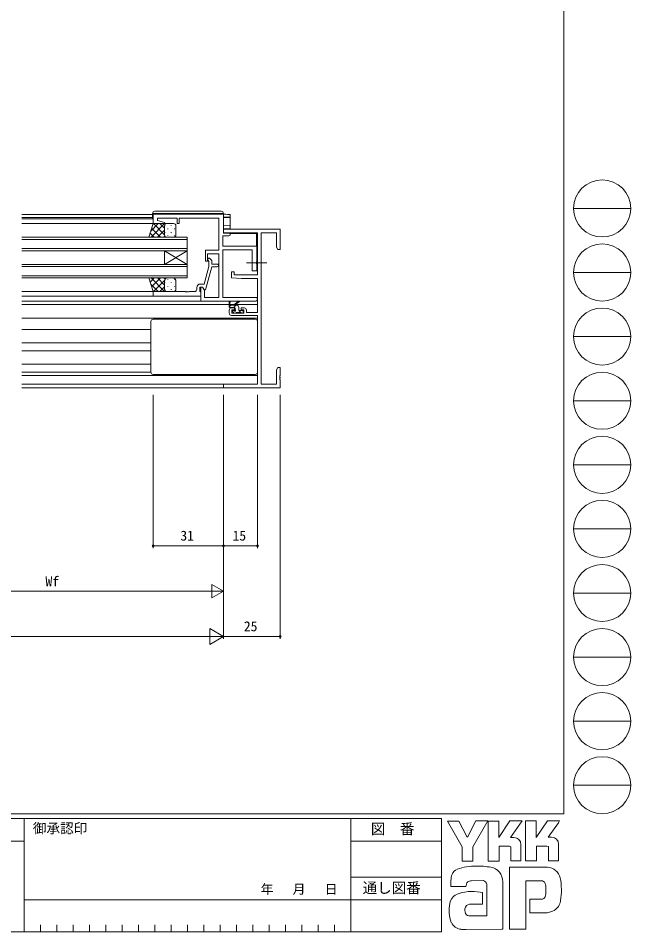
# Model space of a CAD drawing. Units: millimetres, scale not verified. Extents: x -567 to 567, y -403 to 403.
# Drawn here: x 296.7 to 566.7, y -403 to 0 of the extents above; entities that cross this region are included whole.
import ezdxf
from ezdxf.enums import TextEntityAlignment as Align

# ---------------------------------------------------------------- set-up
doc = ezdxf.new("R2010")
doc.units = ezdxf.units.MM
doc.header["$LTSCALE"] = 2
doc.linetypes.add('CHAIN2', pattern=[12, 9, -1, 1, -1])
for name, color, linetype, lineweight in [('0-1_USER1', 2, 'Continuous', 9), ('0-2_YKK_ZWAK', 4, 'Continuous', 9), ('0-3_YKK_11', 7, 'Continuous', 9), ('0-4_YKK_12', 6, 'Continuous', 9), ('0-6_YKK_D', 7, 'Continuous', 9)]:
    doc.layers.add(name, color=color, linetype=linetype, lineweight=lineweight)
doc.styles.add('ＭＳ ゴシック', font='')
doc.styles.get('ＭＳ ゴシック').set_extended_font_data('MS Gothic')

msp = doc.modelspace()

# ---------------------------------------------------------------- linework, layer by layer
at = {"layer": '0-1_USER1'}
for p, q in [((355.858, -86.559), (298.158, -86.559)), ((355.858, -87.959), (298.158, -87.959)), ((356.158, -88.558), (298.158, -88.558)), ((356.658, -90.559), (298.158, -90.559)), ((371.158, -96.559), (298.158, -96.559)), ((371.158, -96.559), (371.158, -102.559)), ((371.158, -97.559), (298.158, -97.559)), ((371.158, -101.559), (298.158, -101.559)), ((371.158, -102.559), (298.158, -102.559)), ((361.158, -102.559), (361.158, -108.559)), ((371.158, -102.559), (361.158, -108.559)), ((371.158, -108.559), (361.158, -102.559)), ((371.158, -102.559), (371.158, -108.559)), ((371.158, -108.559), (298.158, -108.559)), ((371.158, -108.559), (371.158, -114.559)), ((371.158, -109.559), (298.158, -109.559)), ((371.158, -113.559), (298.158, -113.559)), ((371.158, -114.559), (298.158, -114.559)), ((356.658, -120.559), (298.158, -120.559)), ((356.458, -122.559), (298.158, -122.559)), ((377.458, -124.759), (298.158, -124.759)), ((389.658, -126.259), (298.158, -126.259)), ((390.104, -126.259), (391.954, -126.259)), ((392.548, -126.259), (402.158, -126.259)), ((402.158, -132.259), (298.158, -132.259)), ((355.158, -137.259), (298.158, -137.259)), ((355.158, -143.146), (298.158, -143.146)), ((355.158, -146.772), (298.158, -146.772)), ((355.158, -152.659), (298.158, -152.659)), ((402.158, -157.659), (298.158, -157.659)), ((401.858, -161.429), (298.158, -161.429)), ((387.458, -163.059), (298.158, -163.059))]:
    msp.add_line(p, q, dxfattribs=at)
at = {"layer": '0-2_YKK_ZWAK'}
for p, q in [((356.358, -86.159), (355.858, -86.159)), ((355.858, -86.159), (355.858, -88.558)), ((386.658, -86.159), (356.358, -86.159)), ((356.858, -85.159), (386.158, -85.159)), ((387.158, -86.159), (386.658, -86.159)), ((387.158, -86.859), (387.158, -86.159)), ((387.21, -86.464), (387.158, -86.463)), ((387.158, -87.793), (387.21, -87.793)), ((389.863, -87.873), (387.158, -87.919)), ((390.158, -87.493), (390.158, -86.858)), ((390.158, -87.583), (390.158, -87.493)), ((390.158, -91.841), (390.158, -87.583)), ((358.361, -90.559), (355.056, -93.864)), ((361.19, -90.559), (355.19, -96.559)), ((359.409, -96.559), (355.471, -92.62)), ((361.158, -95.479), (356.238, -90.559)), ((361.158, -92.651), (359.066, -90.559)), ((361.158, -91.559), (361.158, -95.559)), ((361.158, -91.559), (361.158, -95.559)), ((361.248, -91.379), (361.248, -91.579)), ((361.923, -90.587), (361.895, -90.559)), ((365.158, -90.559), (362.158, -90.559)), ((364.078, -91.379), (364.078, -91.579)), ((366.158, -95.559), (366.158, -91.559)), ((387.187, -91.494), (387.158, -91.494)), ((389.863, -91.541), (387.187, -91.494)), ((390.158, -92.801), (390.158, -91.841)), ((356.581, -96.559), (354.764, -94.742)), ((361.158, -93.419), (358.018, -96.559)), ((361.313, -96.093), (360.847, -96.559)), ((361.248, -94.409), (361.248, -94.609)), ((362.158, -96.559), (365.158, -96.559)), ((362.663, -92.794), (362.663, -92.994)), ((362.663, -95.824), (362.663, -96.024)), ((364.078, -94.409), (364.078, -94.609)), ((365.493, -92.794), (365.493, -92.994)), ((365.493, -95.824), (365.493, -96.024)), ((387.158, -92.854), (387.184, -92.853)), ((387.184, -92.853), (390.158, -92.801)), ((389.927, -94.886), (401.658, -94.988)), ((356.581, -114.559), (354.764, -116.376)), ((361.19, -120.559), (355.19, -114.559)), ((359.409, -114.559), (355.471, -118.497)), ((361.214, -115.583), (356.238, -120.559)), ((361.158, -117.699), (358.018, -114.559)), ((361.422, -115.134), (360.847, -114.559)), ((361.158, -119.559), (361.158, -116.059)), ((361.158, -119.559), (361.158, -116.059)), ((361.248, -116.709), (361.248, -116.509)), ((362.158, -114.559), (365.158, -114.559)), ((362.663, -115.294), (362.663, -115.094)), ((364.078, -116.709), (364.078, -116.509)), ((365.493, -115.294), (365.493, -115.094)), ((366.158, -116.059), (366.158, -119.559)), ((358.361, -120.559), (355.056, -117.254)), ((361.158, -118.467), (359.066, -120.559)), ((361.248, -119.739), (361.248, -119.539)), ((361.923, -120.531), (361.895, -120.559)), ((365.158, -120.559), (362.158, -120.559)), ((362.663, -118.324), (362.663, -118.124)), ((364.078, -119.739), (364.078, -119.539)), ((365.493, -118.324), (365.493, -118.124)), ((391.558, -126.559), (393.776, -124.876)), ((389.658, -127.259), (389.658, -125.259)), ((392.858, -126.559), (389.658, -126.559)), ((389.663, -127.313), (390.418, -126.559)), ((389.958, -125.433), (390.157, -126.559)), ((391.958, -127.559), (389.958, -127.559)), ((391.458, -128.959), (391.797, -128.959)), ((391.663, -127.559), (392.663, -126.559)), ((392.158, -126.559), (393.978, -125.158)), ((392.258, -128.498), (392.258, -127.859)), ((393.853, -129.859), (394.753, -128.959)), ((393.858, -128.659), (393.858, -127.559)), ((394.158, -128.959), (395.558, -128.959)), ((356.158, -132.759), (401.158, -132.759)), ((391.746, -129.971), (391.246, -129.471)), ((392.558, -130.059), (391.958, -130.059)), ((394.858, -129.859), (392.758, -129.859)), ((395.558, -130.059), (395.058, -130.059)), ((395.858, -129.259), (395.858, -129.759)), ((355.158, -133.759), (355.158, -156.159)), ((402.158, -156.159), (402.158, -133.759)), ((355.158, -156.159), (298.158, -156.159)), ((401.158, -157.159), (356.158, -157.159))]:
    msp.add_line(p, q, dxfattribs=at)
at = {"layer": '0-2_YKK_ZWAK', "linetype": 'CHAIN2'}
msp.add_line((406.288, -107.859), (397.358, -107.859), dxfattribs=at)
at = {"layer": '0-2_YKK_ZWAK'}
for points in [[(389.838, -86.55), (389.839, -86.55), (389.84, -86.55), (389.841, -86.55), (389.842, -86.55), (389.843, -86.55), (389.844, -86.55), (389.845, -86.55), (389.846, -86.55), (389.847, -86.55), (389.848, -86.55), (389.849, -86.551), (389.85, -86.551), (389.851, -86.551), (389.852, -86.551), (389.853, -86.551), (389.854, -86.551), (389.855, -86.551), (389.856, -86.551), (389.857, -86.551), (389.858, -86.551), (389.859, -86.552), (389.86, -86.552), (389.861, -86.552), (389.862, -86.552), (389.863, -86.552), (389.864, -86.552), (389.864, -86.552), (389.865, -86.552), (389.866, -86.552), (389.867, -86.553), (389.868, -86.553), (389.869, -86.553), (389.87, -86.553), (389.871, -86.553), (389.872, -86.553), (389.873, -86.553), (389.873, -86.553), (389.874, -86.553), (389.875, -86.554)], [(389.875, -86.554), (389.876, -86.554), (389.877, -86.554), (389.878, -86.554), (389.879, -86.554), (389.88, -86.554), (389.881, -86.554), (389.881, -86.555), (389.882, -86.555), (389.883, -86.555), (389.884, -86.555), (389.885, -86.555), (389.886, -86.555), (389.887, -86.555), (389.888, -86.556), (389.889, -86.556), (389.89, -86.556), (389.891, -86.556), (389.892, -86.556), (389.893, -86.556), (389.894, -86.557), (389.894, -86.557), (389.895, -86.557), (389.896, -86.557), (389.897, -86.557), (389.898, -86.557), (389.899, -86.558), (389.901, -86.558), (389.902, -86.558), (389.903, -86.558), (389.904, -86.559), (389.905, -86.559), (389.906, -86.559), (389.907, -86.559), (389.908, -86.559), (389.909, -86.56), (389.91, -86.56), (389.912, -86.56), (389.913, -86.56), (389.914, -86.561)], [(389.914, -86.561), (389.915, -86.561), (389.917, -86.561), (389.918, -86.562), (389.919, -86.562), (389.92, -86.562), (389.922, -86.563), (389.923, -86.563), (389.925, -86.563), (389.926, -86.564), (389.928, -86.564), (389.929, -86.564), (389.931, -86.565), (389.932, -86.565), (389.934, -86.566), (389.935, -86.566), (389.937, -86.567), (389.939, -86.567), (389.941, -86.568), (389.942, -86.568), (389.944, -86.569), (389.946, -86.569), (389.948, -86.57), (389.95, -86.571), (389.952, -86.571), (389.954, -86.572), (389.956, -86.573), (389.958, -86.574), (389.96, -86.574), (389.962, -86.575), (389.965, -86.576), (389.967, -86.577), (389.969, -86.578), (389.972, -86.579), (389.974, -86.58), (389.977, -86.581), (389.979, -86.582), (389.982, -86.583), (389.984, -86.585), (389.987, -86.586)], [(389.987, -86.586), (389.99, -86.587), (389.992, -86.588), (389.995, -86.59), (389.998, -86.591), (390, -86.593), (390.003, -86.594), (390.006, -86.596), (390.009, -86.597), (390.011, -86.599), (390.014, -86.601), (390.017, -86.603), (390.02, -86.604), (390.023, -86.606), (390.026, -86.608), (390.028, -86.61), (390.031, -86.612), (390.034, -86.614), (390.037, -86.616), (390.04, -86.618), (390.042, -86.62), (390.045, -86.623), (390.048, -86.625), (390.051, -86.627), (390.054, -86.63), (390.056, -86.632), (390.059, -86.634), (390.062, -86.637), (390.064, -86.639), (390.067, -86.642), (390.069, -86.644), (390.072, -86.647), (390.075, -86.65), (390.077, -86.652), (390.08, -86.655), (390.082, -86.658), (390.084, -86.66), (390.087, -86.663), (390.089, -86.666), (390.092, -86.669)], [(390.092, -86.669), (390.094, -86.672), (390.096, -86.675), (390.098, -86.678), (390.101, -86.681), (390.103, -86.684), (390.105, -86.687), (390.107, -86.69), (390.109, -86.693), (390.111, -86.696), (390.113, -86.699), (390.115, -86.703), (390.117, -86.706), (390.119, -86.709), (390.121, -86.712), (390.122, -86.716), (390.124, -86.719), (390.126, -86.722), (390.128, -86.726), (390.129, -86.729), (390.131, -86.733), (390.132, -86.736), (390.134, -86.74), (390.135, -86.743), (390.137, -86.747), (390.138, -86.75), (390.14, -86.754), (390.141, -86.757), (390.142, -86.761), (390.143, -86.764), (390.144, -86.768), (390.146, -86.772), (390.147, -86.775), (390.148, -86.779), (390.149, -86.783), (390.15, -86.786), (390.15, -86.79), (390.151, -86.794), (390.152, -86.797), (390.153, -86.801)], [(390.153, -86.801), (390.153, -86.805), (390.154, -86.809), (390.155, -86.812), (390.155, -86.816), (390.156, -86.82), (390.156, -86.824), (390.157, -86.827), (390.157, -86.831), (390.157, -86.835), (390.157, -86.839), (390.158, -86.842), (390.158, -86.846), (390.158, -86.85), (390.158, -86.854), (390.158, -86.858)], [(362.158, -96.559), (354.158, -96.559), (356.158, -90.559), (362.158, -90.559)], [(401.658, -100.576), (401.658, -100.115), (401.658, -94.988)], [(362.158, -114.559), (354.158, -114.559), (356.158, -120.559), (362.158, -120.559)]]:
    msp.add_lwpolyline(points, dxfattribs=at)
for centre, radius, start, end in [((356.858, -86.159), 1, 90, 180), ((386.158, -86.159), 1, 0, 90), ((389.858, -87.493), 0.3, 270.99554, 359.99574), ((362.158, -91.559), 1, 90.0001, 180.0001), ((362.158, -91.559), 1, 90.0001, 180.0001), ((365.158, -91.559), 1, 0.0001, 90.0001), ((389.858, -91.841), 0.3, 0, 89), ((362.158, -95.559), 1, 180.0001, 270.0001), ((362.158, -95.559), 1, 180.0001, 270.0001), ((365.158, -95.559), 1, 270.0001, 0.0001), ((362.69, -115.997), 1.534, 110.30864, 182.31157), ((362.69, -115.997), 1.534, 110.30864, 182.31157), ((364.626, -115.997), 1.534, 357.6883, 69.69119), ((362.158, -119.559), 1, 179.9999, 269.9999), ((362.158, -119.559), 1, 179.9999, 269.9999), ((365.158, -119.559), 1, 269.9999, 359.9999), ((393.958, -124.959), 0.2, 275.58289, 155.58289), ((389.858, -125.259), 0.2, 300, 180), ((389.958, -127.259), 0.3, 180, 270), ((391.458, -129.259), 0.3, 90, 225), ((391.797, -129.259), 0.3, 33.05573, 90), ((391.958, -127.859), 0.3, 0, 90), ((392.258, -128.959), 0.25, 213.05573, 56.94427), ((392.558, -128.498), 0.3, 180, 236.94427), ((392.858, -127.559), 1, 0, 90), ((394.158, -128.659), 0.3, 180, 270), ((395.558, -129.259), 0.3, 0, 90), ((356.158, -133.759), 1, 90, 180), ((391.958, -129.759), 0.3, 225, 270), ((392.558, -129.859), 0.2, 270, 0), ((395.058, -129.859), 0.2, 180, 270), ((395.558, -129.759), 0.3, 270, 0), ((401.158, -133.759), 1, 0, 90), ((356.158, -156.159), 1, 180, 270), ((401.158, -156.159), 1, 270, 0)]:
    msp.add_arc(centre, radius, start, end, dxfattribs=at)
for centre, major_axis, ratio, start_param, end_param in [((387.163, -86.511), (-2.7, 0.047), 0.01745, 3.3351809, 4.6952404), ((387.163, -87.841), (2.7, 0.047), 0.01745, 0.1193731, 1.5530383), ((387.163, -87.841), (2.7, 0.047), 0.01745, 6.2828806, 6.4025584), ((389.858, -87.583), (0.3, 0), 0.965547, 4.7298423, 6.2831853)]:
    msp.add_ellipse(centre, major_axis=major_axis, ratio=ratio, start_param=start_param, end_param=end_param, dxfattribs=at)
at = {"layer": '0-3_YKK_11'}
for p, q in [((375.358, -119.559), (375.358, -118.759)), ((389.658, -130.059), (389.658, -128.759))]:
    msp.add_line(p, q, dxfattribs=at)
for points in [[(387.158, -86.359), (356.158, -86.359), (356.158, -90.559), (361.119, -90.559), (361.187, -90.036), (358.058, -89.198), (358.058, -88.259), (366.658, -88.259), (366.658, -90.559), (367.658, -90.559), (367.658, -88.259), (370.2, -88.259), (370.383, -88.139), (370.933, -88.139), (371.116, -88.259), (371.2, -88.259), (371.383, -88.139), (371.933, -88.139), (372.116, -88.259), (385.158, -88.259), (385.158, -102.359), (379.158, -102.359), (379.158, -107.159), (380.158, -107.159), (380.158, -103.989), (385.158, -103.989), (385.158, -123.129), (378.788, -123.129), (378.788, -119.996), (377.958, -118.559), (377.158, -118.559), (377.158, -124.759), (401.343, -124.759)], [(389.558, -94.759), (387.158, -94.759), (387.158, -86.359)], [(401.343, -123.129), (386.788, -123.129), (386.788, -102.189), (399.858, -102.189), (399.858, -111.359), (401.858, -111.359), (401.858, -108.317), (401.738, -108.134), (401.738, -107.584), (401.858, -107.4), (401.858, -100.559), (386.788, -100.559), (386.788, -95.959), (389.558, -95.959)], [(397.258, -128.759), (397.258, -129.859), (402.158, -129.859), (402.158, -114.859), (395.158, -114.859), (390.658, -114.465), (390.658, -111.859), (391.858, -111.859), (391.858, -113.159), (402.158, -113.159), (402.158, -94.689), (387.158, -94.689), (387.158, -93.059), (412.158, -93.059), (412.158, -102.059), (411.158, -102.059), (410.528, -100.968), (410.528, -94.689), (403.788, -94.689)], [(403.788, -94.689), (403.788, -161.429), (410.528, -161.429), (410.528, -155.15), (411.158, -154.059), (412.158, -154.059), (412.158, -157.601), (412.038, -157.784), (412.038, -158.334), (412.158, -158.517), (412.158, -158.601), (412.038, -158.784), (412.038, -159.334), (412.158, -159.517), (412.158, -163.059), (387.158, -163.059), (387.158, -161.429), (402.158, -161.429), (402.158, -131.059), (390.658, -131.059)], [(376.858, -117.259), (378.678, -117.259), (380.758, -109.497), (380.758, -107.307), (380.334, -106.883)], [(381.182, -106.034), (381.958, -106.81), (381.958, -108.459), (384.358, -108.459)], [(384.358, -109.659), (381.957, -109.659), (379.251, -119.759), (378.651, -119.759), (377.958, -118.559), (376.658, -118.559), (376.658, -120.359), (376.858, -120.559), (377.158, -120.859), (377.158, -122.559)], [(377.158, -122.559), (356.158, -122.559), (356.158, -120.559), (370.2, -120.559), (370.383, -120.679), (370.933, -120.679), (371.116, -120.559), (371.2, -120.559), (371.383, -120.679), (371.933, -120.679), (372.116, -120.559), (374.358, -120.559)], [(390.658, -127.759), (391.958, -127.759), (391.958, -128.559), (390.858, -128.559), (390.858, -130.059), (396.058, -130.059), (396.058, -128.559), (394.958, -128.559), (394.958, -127.759), (396.258, -127.759)]]:
    msp.add_lwpolyline(points, dxfattribs=at)
for centre, radius, start, end in [((389.558, -95.359), 0.6, 269.99999, 90.00001), ((380.758, -106.459), 0.6, 44.99999, 225.00001), ((384.358, -109.059), 0.6, 269.99999, 90.00001), ((374.358, -119.559), 1, 270.00001, 359.99999), ((376.858, -118.759), 1.5, 90.00001, 179.99999), ((401.343, -123.944), 0.815, 269.99999, 90.00001), ((390.658, -128.759), 1, 90.00001, 179.99999), ((396.258, -128.759), 1, 0.00001, 89.99999), ((390.658, -130.059), 1, 180.00001, 269.99999)]:
    msp.add_arc(centre, radius, start, end, dxfattribs=at)
at = {"layer": '0-4_YKK_12'}
for p, q in [((356.158, -166.059), (356.158, -233.756)), ((387.158, -166.059), (387.158, -233.756)), ((387.158, -166.059), (387.158, -273.756)), ((387.158, -166.059), (387.158, -273.756)), ((387.158, -166.059), (387.158, -233.756)), ((402.158, -166.059), (402.158, -233.756)), ((412.158, -166.059), (412.158, -273.756)), ((387.158, -215.756), (387.158, -253.756)), ((387.158, -232.756), (356.158, -232.756)), ((402.158, -232.756), (387.158, -232.756)), ((387.158, -252.756), (381.962, -249.756)), ((381.962, -249.756), (381.962, -255.756)), ((243.158, -252.756), (381.158, -252.756)), ((387.158, -252.756), (376.766, -252.756)), ((387.158, -252.756), (381.962, -255.756)), ((387.158, -272.756), (381.096, -269.256)), ((381.096, -269.256), (381.096, -276.256)), ((380.158, -272.756), (54.158, -272.756)), ((387.158, -272.756), (375.034, -272.756)), ((387.158, -272.756), (381.096, -276.256)), ((387.158, -272.756), (412.158, -272.756))]:
    msp.add_line(p, q, dxfattribs=at)
for centre in [(356.158, -232.756), (387.158, -232.756), (387.158, -232.756), (402.158, -232.756), (412.158, -272.756)]:
    msp.add_circle(centre, 0.425, dxfattribs=at)
at = {"layer": '0-6_YKK_D'}
for p, q in [((537.274, 399), (537.274, -351)), ((541.526, -83.88), (566.726, -83.88)), ((541.526, -112.16), (566.726, -112.16)), ((541.526, -140.44), (566.726, -140.44)), ((541.526, -168.72), (566.726, -168.72)), ((541.526, -197), (566.726, -197)), ((541.526, -225.28), (566.726, -225.28)), ((541.526, -253.56), (566.726, -253.56)), ((541.526, -281.84), (566.726, -281.84)), ((541.526, -310.12), (566.726, -310.12)), ((541.526, -338.4), (566.726, -338.4)), ((537.274, -351), (-562.726, -351)), ((483.274, -353), (-562.726, -353)), ((299.274, -353), (299.274, -403)), ((443.274, -353), (443.274, -403)), ((483.274, -353), (483.274, -403)), ((492.462, -365.569), (485.898, -354.294)), ((485.898, -354.294), (490.918, -354.294)), ((490.918, -354.294), (494.509, -361.013)), ((498.468, -354.14), (494.818, -361.245)), ((503.648, -354.14), (497.173, -365.608)), ((498.468, -354.14), (503.648, -354.14)), ((503.931, -371.902), (503.931, -354.178)), ((503.931, -354.178), (508.526, -354.178)), ((508.526, -361.462), (513.352, -354.101)), ((508.526, -354.178), (508.526, -361.462)), ((513.352, -354.101), (518.817, -354.101)), ((518.817, -354.101), (513.76, -361.438)), ((520.38, -371.748), (520.38, -354.024)), ((520.38, -354.024), (525.052, -354.024)), ((525.052, -361.441), (529.956, -354.024)), ((525.052, -354.024), (525.052, -361.441)), ((529.956, -354.024), (535.362, -354.024)), ((535.362, -354.024), (534.822, -354.951)), ((534.822, -354.951), (530.362, -361.322)), ((494.509, -361.013), (494.818, -361.245)), ((515.244, -361.438), (513.76, -361.438)), ((531.846, -361.322), (530.362, -361.322)), ((270.68, -362.999), (299.274, -362.999)), ((443.274, -363), (483.274, -363)), ((492.462, -371.941), (492.462, -365.569)), ((497.173, -365.608), (497.173, -371.941)), ((513.236, -365.26), (508.68, -365.26)), ((508.68, -365.26), (508.68, -371.902)), ((513.854, -365.492), (513.236, -365.26)), ((513.854, -371.786), (513.854, -365.492)), ((518.333, -364.527), (518.333, -371.786)), ((530.42, -371.709), (530.42, -365.453)), ((534.937, -364.527), (534.937, -371.709)), ((497.173, -371.941), (492.462, -371.941)), ((508.68, -371.902), (503.931, -371.902)), ((513.314, -374.566), (513.314, -401.866)), ((529.879, -374.566), (513.314, -374.566)), ((518.333, -371.786), (513.854, -371.786)), ((525.245, -371.748), (520.38, -371.748)), ((530.42, -371.637), (530.492, -371.709)), ((534.937, -371.709), (530.42, -371.709)), ((443.274, -378.999), (483.274, -378.999)), ((501.768, -380.436), (496.486, -380.536)), ((503.313, -395.958), (503.313, -382.057)), ((510.302, -380.976), (510.302, -401.828)), ((520.496, -401.866), (520.496, -380.513)), ((520.496, -380.513), (527.137, -380.513)), ((529.236, -382.652), (529.261, -386.415)), ((500.378, -385.533), (501.382, -385.764)), ((501.382, -385.764), (501.382, -390.9)), ((299.274, -389), (443.274, -389)), ((483.274, -388.999), (443.274, -388.999)), ((501.382, -390.9), (495.676, -390.907)), ((527.292, -388.699), (522.234, -388.699)), ((522.234, -388.699), (522.234, -394.607)), ((522.234, -394.607), (529.84, -394.607)), ((529.84, -394.607), (531.385, -394.259)), ((495.281, -395.958), (503.313, -395.958)), ((502.695, -395.958), (503.197, -395.958)), ((503.313, -395.957), (503.314, -395.958)), ((-562.726, -403), (483.274, -403)), ((306.474, -400), (306.474, -403)), ((313.674, -400), (313.674, -403)), ((320.874, -400), (320.874, -403)), ((328.074, -400), (328.074, -403)), ((335.274, -400), (335.274, -403)), ((342.474, -400), (342.474, -403)), ((349.674, -400), (349.674, -403)), ((356.874, -400), (356.874, -403)), ((364.074, -400), (364.074, -403)), ((371.274, -400), (371.274, -403)), ((378.474, -400), (378.474, -403)), ((385.674, -400), (385.674, -403)), ((392.874, -400), (392.874, -403)), ((400.074, -400), (400.074, -403)), ((407.274, -400), (407.274, -403)), ((414.474, -400), (414.474, -403)), ((421.674, -400), (421.674, -403)), ((428.874, -400), (428.874, -403)), ((436.074, -400), (436.074, -403)), ((494.084, -401.944), (491.96, -401.944)), ((509.838, -401.905), (494.084, -401.944)), ((510.302, -401.828), (509.838, -401.905)), ((513.314, -401.866), (519.376, -401.866)), ((519.376, -401.866), (520.496, -401.866))]:
    msp.add_line(p, q, dxfattribs=at)
for points in [[(530.42, -365.453), (529.802, -365.222), (525.245, -365.222), (525.245, -371.748)], [(494.084, -383.1), (487.443, -383.1), (487.443, -380.344)]]:
    msp.add_lwpolyline(points, dxfattribs=at)
for centre in [(554.126, -83.88), (554.126, -112.16), (554.126, -140.44), (554.126, -168.72), (554.126, -197), (554.126, -225.28), (554.126, -253.56), (554.126, -281.84), (554.126, -310.12), (554.126, -338.4)]:
    msp.add_circle(centre, 12.6, dxfattribs=at)
for centre, radius, start, end in [((515.244, -364.527), 3.089, 0.00166, 89.99604), ((531.846, -364.411), 3.089, 0.00166, 89.99604), ((498.591, -399.287), 25.257, 89.89165, 109.30848), ((499.333, -403.662), 29.64, 78.7801, 91.46938), ((504.032, -380.852), 6.355, 40.66422, 80.31694), ((529.662, -380.772), 6.202, 14.44572, 87.08746), ((494.644, -380.38), 7.196, 158.41083, 179.71775), ((491.283, -378.793), 3.491, 109.02127, 161.51264), ((503.715, -380.836), 6.588, 358.78059, 38.76563), ((497.096, -383.01), 3.013, 138.46382, 181.71359), ((496.295, -382.958), 2.43, 85.50551, 126.78038), ((501.068, -382.649), 2.321, 14.7552, 72.44995), ((527.366, -382.256), 1.756, 16.43123, 96.91661), ((524.033, -383.297), 5.248, 4.93423, 17.03552), ((506.368, -384.696), 29.8, 350.99027, 10.67625), ((492.455, -391.468), 5.583, 121.82711, 169.08475), ((496.874, -404.22), 19.013, 79.38098, 112.05825), ((524.002, -385.916), 5.281, 343.6902, 354.75362), ((502.487, -393.564), 15.832, 168.76372, 199.80079), ((495.688, -392.97), 2.064, 90.33953, 178.03639), ((527.293, -386.834), 1.865, 269.95468, 342.90145), ((529.752, -388.35), 6.13, 285.44291, 349.90448), ((496.963, -393.469), 3.384, 171.08203, 216.71923), ((495.631, -393.807), 2.18, 230.9728, 260.75491), ((492.474, -396.489), 5.461, 207.31435, 263.59464)]:
    msp.add_arc(centre, radius, start, end, dxfattribs=at)

# ---------------------------------------------------------------- texts
at = {"layer": '0-4_YKK_12', "style": 'ＭＳ ゴシック'}
for s, p in [('31', (368.138, -231.756)), ('15', (391.138, -231.756)), ('Wf', (308.638, -251.956)), ('25', (396.138, -271.756))]:
    msp.add_text(s, height=4.399, dxfattribs=at).set_placement(p, align=Align.BOTTOM_LEFT)
at = {"layer": '0-6_YKK_D', "style": 'ＭＳ ゴシック'}
for s, height, p in [('御承認印', 4.399, (303.084, -360.904)), ('図\u3000番', 4.692, (452.128, -361.374)), ('年   月   日', 4.147, (403.526, -387.527)), ('通し図番', 4.692, (448.529, -387.406))]:
    msp.add_text(s, height=height, dxfattribs=at).set_placement(p, align=Align.BOTTOM_LEFT)

doc.saveas('drawing.dxf')
